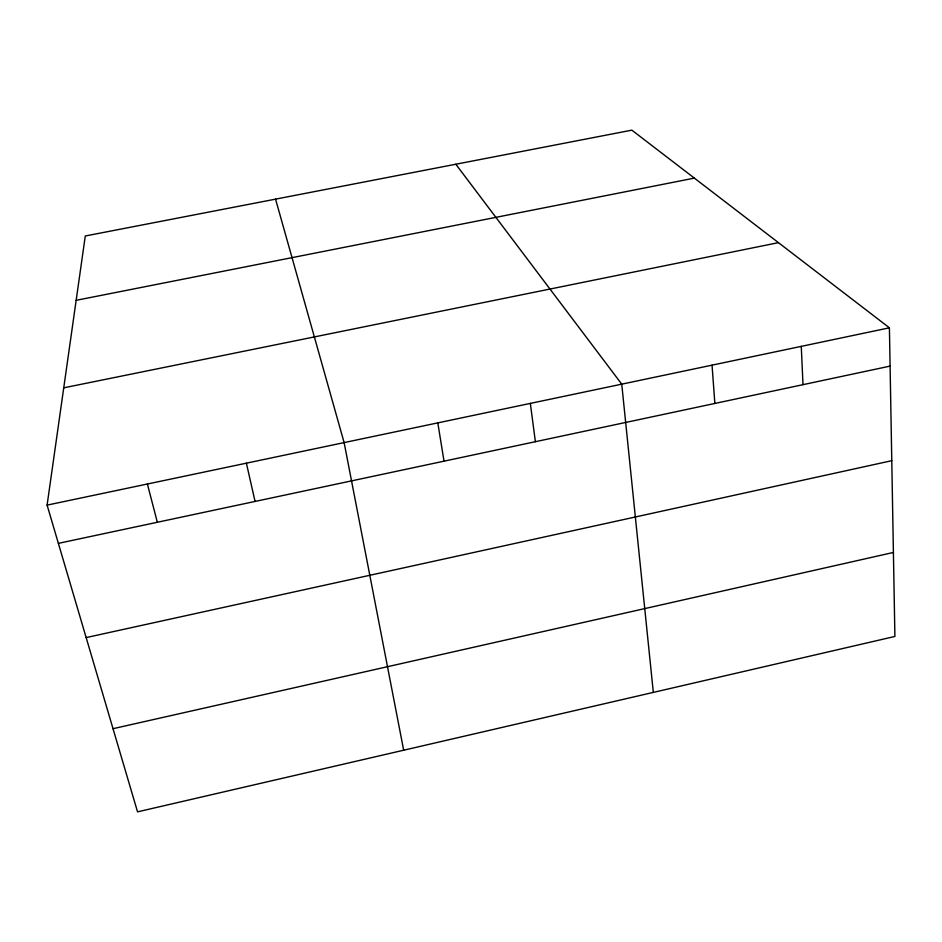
<?xml version="1.0" encoding="UTF-8"?>
<svg xmlns="http://www.w3.org/2000/svg" width="942" height="942" viewBox="0 0 942 942"><rect width="100%" height="100%" fill="white"/><g stroke="black" fill="none" stroke-linecap="round" stroke-linejoin="round"><path stroke-width="1.41" d="M47.1 505.124L85.286 235.983L631.858 130.149L889.413 327.816L894.9 636.451L137.544 811.851L47.1 505.124L889.413 327.816M113.028 728.696L893.405 552.448M86.158 637.581L891.78 460.685M58.38 543.357L890.096 366.108M63.738 387.833L778.433 242.647M76.161 300.321L694.36 178.12M455.81 164.238L621.744 384.159L653.324 692.394M275.559 199.151L344.124 442.599L403.671 750.221M147.388 484.011L157.338 522.268M246.392 463.17L255.058 501.438M437.806 422.876L444.023 461.168M530.334 403.4L535.386 441.704M712.046 365.155L714.86 403.459M801.265 346.373L802.996 384.666"/></g></svg>
